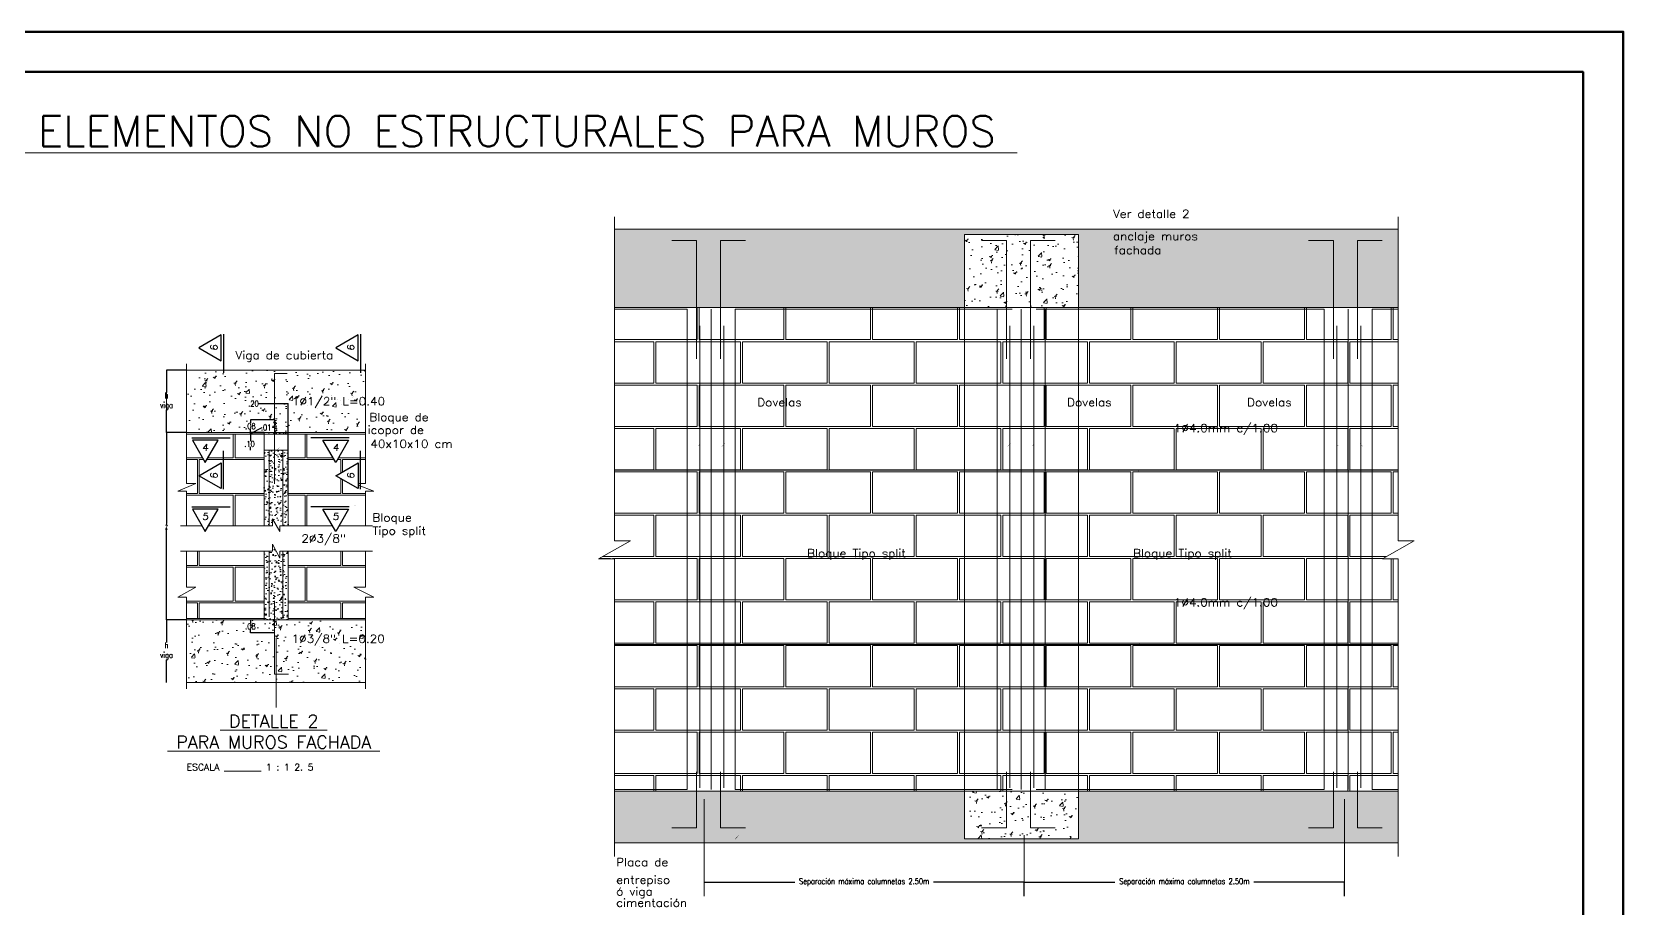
# Model space of a CAD drawing. Header units: metres. Extents: x -3 to 176, y -9 to 24.
# Drawn here: x 148.4 to 175.89, y 6.37 to 21.51 of the extents above; entities that cross this region are included whole.
import ezdxf
from ezdxf.enums import TextEntityAlignment as Align

# ---------------------------------------------------------------- set-up
doc = ezdxf.new("R2010")
doc.units = ezdxf.units.M
doc.layers.add('CORT', color=7, linetype='Continuous')
for name, color, linetype, lineweight in [('DESP.DIBUJOS', 7, 'Continuous', 5), ('MARQ.CUADROS', 7, 'Continuous', 80), ('PLACA_DIBUJOS', 7, 'Continuous', 5)]:
    doc.layers.add(name, color=color, linetype=linetype, lineweight=lineweight)
doc.styles.add('DINGRAFO', font='romans.shx')
doc.styles.add('ROMANS', font='romans')
doc.styles.get("Standard").update_dxf_attribs({"font": 'arial.ttf'})
doc.styles.add('TEXTOACOTADO', font='romans.shx', dxfattribs={"width": 0.8, "height": 0.1})
doc.dimstyles.get("Standard").update_dxf_attribs({"dimscale": 0.001, "dimtxt": 0.18, "dimasz": 0.18, "dimexe": 0.18, "dimexo": 0.0625, "dimgap": 0.09, "dimtad": 0, "dimtih": 1, "dimtoh": 1, "dimdec": 4, "dimzin": 0, "dimdsep": 46, "dimtxsty": 'Standard', "dimcen": 0.09, "dimadec": 0, "dimazin": 0, "dimtfac": 1, "dimtdec": 4, "dimtofl": 0, "dimtmove": 0, "dimatfit": 3, "dimfxl": 1, "dimtolj": 1, "dimtzin": 0, "dimarcsym": 0})
pattern_1 = [(0, (-5516.86925, 1616.4759), (0.749214205, 0.749214205), [1.463309, -0.03511942]), (0, (-5517.6185, 1616.511), (0.749214205, 0.749214205), [1.463309, -0.03511942]), (90, (-5516.86925, 1616.4759), (-0.749214205, 0.749214205), [-0.78433362, 0.71409479]), (90, (-5516.9044, 1616.4759), (-0.749214205, 0.749214205), [-0.78433362, 0.71409479])]
pattern_2 = [(50, (-5506.14667, 1595.9449), (0.503796784, -0.044076486), [0.052679124, -0.57947036]), (355, (-5506.14667, 1595.9449), (-0.09745728, 0.528330527), [0.0421433, -0.46357629]), (100.451, (-5506.1047, 1595.9412), (0.406341325, 0.484251636), [0.04477034, -0.49247376]), (46.1842, (-5506.1467, 1596.08537), (0.74961713, -0.11626), [0.07901869, -0.86920554]), (96.6356, (-5506.0842, 1596.0757), (0.65649591, 0.68420795), [0.06715551, -0.73871064]), (351.184, (-5506.1467, 1596.0854), (0.65649694, 0.68420674), [0.06321495, -0.69536443]), (21, (-5506.07643, 1596.05025), (0.41926189, -0.28279569), [0.052679124, -0.57947036]), (326, (-5506.07643, 1596.05025), (0.170901664, 0.50933652), [0.0421433, -0.46357629]), (71.4514, (-5506.0415, 1596.0267), (0.5901624, 0.22654196), [0.04477034, -0.49247376]), (37.5, (-5506.14667, 1595.94489), (0.0085409403, 0.2338207537), [0, -0.457957183, 0, -0.470600172, 0, -0.46533226]), (7.5, (-5506.14667, 1595.94489), (0.18477697, 0.277030178), [0, -0.268312337, 0, -0.447421358, 0, -0.17735305]), (327.5, (-5506.3033, 1595.94489), (0.374949803, -0.0158417435), [0, -0.17559708, 0, -0.547862887, 0, -0.726971908]), (317.5, (-5506.37354, 1595.9449), (0.40962286, 0.070312088), [0, -0.228276203, 0, -0.363837148, 0, -0.516255413])]
pattern_3 = [(50, (151.53624, 98.78513), (0.19834456, -0.0173529), [0.0207398, -0.22813794]), (355, (151.53624, 98.78513), (-0.038369, 0.2080043), [0.01659185, -0.18251035]), (100.4514, (151.55277, 98.78368), (0.1599757, 0.1906513), [0.01762613, -0.1938874]), (46.1842, (151.53624, 98.84043), (0.29512506, -0.0457711), [0.0311097, -0.3422069]), (96.6356, (151.56084, 98.83662), (0.2584631, 0.2693736), [0.0264392, -0.2908311]), (351.1842, (151.53624, 98.84043), (0.2584628, 0.2693738), [0.0248878, -0.2737655]), (21, (151.5639, 98.8266), (0.1650632, -0.11133654), [0.0207398, -0.22813794]), (326, (151.5639, 98.8266), (0.0672842, 0.20052635), [0.01659185, -0.18251035]), (71.4514, (151.57765, 98.81733), (0.23234746, 0.08918963), [0.01762613, -0.1938874]), (37.5, (151.536244, 98.78513), (0.003362575, 0.092055415), [0, -0.1802981, 0, -0.18527566, 0, -0.18320168]), (7.5, (151.53624, 98.78513), (0.07274684, 0.109067), [0, -0.10563478, 0, -0.17615014, 0, -0.06982404]), (327.5, (151.47458, 98.78513), (0.147618363, -0.00623712), [0, -0.06913271, 0, -0.21569405, 0, -0.28620941]), (317.5, (151.44692, 98.78513), (0.16126896, 0.02768211), [0, -0.08987252, 0, -0.14324297, 0, -0.20325016])]
pattern_4 = [(50, (-5536.04548, 1593.7426), (0.503796784, -0.044076486), [0.052679124, -0.57947036]), (355, (-5536.0455, 1593.7426), (-0.09745728, 0.528330527), [0.0421433, -0.46357629]), (100.451, (-5536.0035, 1593.73893), (0.406341325, 0.484251636), [0.04477034, -0.49247376]), (46.1842, (-5536.0455, 1593.8831), (0.74961713, -0.11626), [0.07901869, -0.86920554]), (96.6356, (-5535.983, 1593.8734), (0.65649591, 0.68420795), [0.06715551, -0.73871064]), (351.184, (-5536.0455, 1593.8831), (0.65649694, 0.68420674), [0.06321495, -0.69536443]), (21, (-5535.97524, 1593.84796), (0.41926189, -0.28279569), [0.052679124, -0.57947036]), (326, (-5535.97524, 1593.84796), (0.170901664, 0.50933652), [0.0421433, -0.46357629]), (71.4514, (-5535.9403, 1593.8244), (0.5901624, 0.22654196), [0.04477034, -0.49247376]), (37.5, (-5536.04548, 1593.7426), (0.0085409403, 0.2338207537), [0, -0.457957183, 0, -0.470600172, 0, -0.46533226]), (7.5, (-5536.04548, 1593.7426), (0.18477697, 0.277030178), [0, -0.268312337, 0, -0.447421358, 0, -0.17735305]), (327.5, (-5536.2021, 1593.7426), (0.374949803, -0.0158417435), [0, -0.17559708, 0, -0.547862887, 0, -0.726971908]), (317.5, (-5536.27235, 1593.7426), (0.40962286, 0.070312088), [0, -0.228276203, 0, -0.363837148, 0, -0.516255413])]

# ---------------------------------------------------------------- blocks, each defined once
blk = doc.blocks.new('_Oblique')
at = {"color": 0, "linetype": 'ByBlock', "lineweight": -2}
blk.add_line((-0.5, -0.5), (0.5, 0.5), dxfattribs=at)
blk = doc.blocks.new('*D39')
at = {"layer": 'Defpoints', "color": 0, "transparency": 16777216}
for p in [(171.074, 6.819), (165.543, 6.579), (171.074, 6.579)]:
    blk.add_point(p, dxfattribs=at)
at = {"layer": 'PLACA_DIBUJOS', "color": 3, "lineweight": -2, "transparency": 16777216}
for p, q in [((165.543, 6.819), (167.108, 6.819)), ((171.074, 6.819), (169.508, 6.819)), ((171.074, 6.579), (171.074, 6.82))]:
    blk.add_line(p, q, dxfattribs=at)
at = {"layer": 'PLACA_DIBUJOS', "color": 3, "lineweight": -2, "transparency": 16777216, "xscale": 6e-05, "yscale": 6e-05, "zscale": 6e-05, "rotation": 180}
blk.add_blockref('_Oblique', (165.543, 6.819), dxfattribs=at)
at = {"layer": 'PLACA_DIBUJOS', "color": 3, "lineweight": -2, "transparency": 16777216, "xscale": 6e-05, "yscale": 6e-05, "zscale": 6e-05}
blk.add_blockref('_Oblique', (171.074, 6.819), dxfattribs=at)
at = {"layer": 'PLACA_DIBUJOS', "color": 0, "transparency": 16777216, "insert": (168.308, 6.819), "char_height": 0.1, "attachment_point": 5, "style": 'TEXTOACOTADO'}
blk.add_mtext('\\A1;Separación máxima columnetas 2.50m', dxfattribs=at)
blk = doc.blocks.new('*D40')
at = {"layer": 'Defpoints', "color": 0, "transparency": 16777216}
for p in [(165.543, 6.819), (160.012, 6.579), (165.543, 6.579)]:
    blk.add_point(p, dxfattribs=at)
at = {"layer": 'PLACA_DIBUJOS', "color": 3, "lineweight": -2, "transparency": 16777216}
for p, q in [((160.012, 6.819), (161.578, 6.819)), ((165.543, 6.819), (163.978, 6.819)), ((165.543, 6.579), (165.543, 6.82))]:
    blk.add_line(p, q, dxfattribs=at)
at = {"layer": 'PLACA_DIBUJOS', "color": 3, "lineweight": -2, "transparency": 16777216, "xscale": 6e-05, "yscale": 6e-05, "zscale": 6e-05, "rotation": 180}
blk.add_blockref('_Oblique', (160.012, 6.819), dxfattribs=at)
at = {"layer": 'PLACA_DIBUJOS', "color": 3, "lineweight": -2, "transparency": 16777216, "xscale": 6e-05, "yscale": 6e-05, "zscale": 6e-05}
blk.add_blockref('_Oblique', (165.543, 6.819), dxfattribs=at)
at = {"layer": 'PLACA_DIBUJOS', "color": 0, "transparency": 16777216, "insert": (162.778, 6.819), "char_height": 0.1, "attachment_point": 5, "style": 'TEXTOACOTADO'}
blk.add_mtext('\\A1;Separación máxima columnetas 2.50m', dxfattribs=at)
blk = doc.blocks.new('*D41')
at = {"layer": 'Defpoints', "color": 0, "transparency": 16777216}
for p in [(152.827, 15.086), (152.412, 13.506), (152.827, 13.506)]:
    blk.add_point(p, dxfattribs=at)
at = {"layer": 'PLACA_DIBUJOS', "color": 3, "lineweight": -2, "transparency": 16777216}
for p, q in [((152.311, 15.086), (152.412, 15.086)), ((152.412, 15.086), (152.827, 15.086)), ((152.827, 13.507), (152.827, 15.086))]:
    blk.add_line(p, q, dxfattribs=at)
at = {"layer": 'PLACA_DIBUJOS', "color": 3, "lineweight": -2, "transparency": 16777216, "xscale": 6e-05, "yscale": 6e-05, "zscale": 6e-05, "rotation": 180}
blk.add_blockref('_Oblique', (152.412, 15.086), dxfattribs=at)
at = {"layer": 'PLACA_DIBUJOS', "color": 3, "lineweight": -2, "transparency": 16777216, "xscale": 6e-05, "yscale": 6e-05, "zscale": 6e-05}
blk.add_blockref('_Oblique', (152.827, 15.086), dxfattribs=at)
at = {"layer": 'PLACA_DIBUJOS', "color": 0, "transparency": 16777216, "insert": (152.229, 15.086), "char_height": 0.1, "attachment_point": 5, "style": 'TEXTOACOTADO'}
blk.add_mtext('\\A1;.20', dxfattribs=at)
blk = doc.blocks.new('*D42')
at = {"layer": 'Defpoints', "color": 0, "transparency": 16777216}
for p in [(150.727, 15.665), (151.072, 15.665), (151.072, 14.586)]:
    blk.add_point(p, dxfattribs=at)
at = {"layer": 'PLACA_DIBUJOS', "color": 3, "lineweight": -2, "transparency": 16777216}
for p, q in [((151.072, 15.665), (150.727, 15.665)), ((150.727, 15.665), (150.727, 15.276)), ((150.727, 14.586), (150.727, 14.976))]:
    blk.add_line(p, q, dxfattribs=at)
at = {"layer": 'PLACA_DIBUJOS', "color": 3, "lineweight": -2, "transparency": 16777216, "xscale": 6e-05, "yscale": 6e-05, "zscale": 6e-05}
for p, rotation in [((150.727, 15.665), 90), ((150.727, 14.586), 270)]:
    blk.add_blockref('_Oblique', p, dxfattribs=dict(at, rotation=rotation))
at = {"layer": 'PLACA_DIBUJOS', "color": 0, "transparency": 16777216, "insert": (150.727, 15.126), "char_height": 0.1, "attachment_point": 5, "style": 'TEXTOACOTADO'}
blk.add_mtext('\\A1;h\\Pviga', dxfattribs=at)
blk = doc.blocks.new('*D43')
at = {"layer": 'Defpoints', "color": 0, "transparency": 16777216}
for p in [(152.176, 14.808), (152.412, 14.586), (152.591, 14.808)]:
    blk.add_point(p, dxfattribs=at)
at = {"layer": 'PLACA_DIBUJOS', "color": 3, "lineweight": -2, "transparency": 16777216}
for p, q in [((152.591, 14.808), (152.176, 14.808)), ((152.176, 14.808), (152.176, 14.747)), ((152.176, 14.586), (152.176, 14.647))]:
    blk.add_line(p, q, dxfattribs=at)
at = {"layer": 'PLACA_DIBUJOS', "color": 3, "lineweight": -2, "transparency": 16777216, "xscale": 6e-05, "yscale": 6e-05, "zscale": 6e-05}
for p, rotation in [((152.176, 14.808), 90), ((152.176, 14.586), 270)]:
    blk.add_blockref('_Oblique', p, dxfattribs=dict(at, rotation=rotation))
at = {"layer": 'PLACA_DIBUJOS', "color": 0, "transparency": 16777216, "insert": (152.176, 14.697), "char_height": 0.1, "attachment_point": 5, "style": 'TEXTOACOTADO'}
blk.add_mtext('\\A1;.08', dxfattribs=at)
blk = doc.blocks.new('CORTE')
at = {"layer": 'CORT', "color": 5}
blk.add_line((0.311, -0.192), (-0.374, -0.192), dxfattribs=at)
at = {"layer": 'CORT', "color": 2}
blk.add_lwpolyline([(0.07, 0.25), (-0.161, -0.149), (0.3, -0.149)], close=True, dxfattribs=at)
at = {"layer": 'CORT', "style": 'ROMANS', "oblique": 6, "width": 1.1, "flags": 4}
blk.add_attdef('A', text='', height=0.12, dxfattribs=at).set_placement((0.071, -0.02), align=Align.MIDDLE)
blk = doc.blocks.new('*D44')
at = {"layer": 'Defpoints', "color": 0, "transparency": 16777216}
for p in [(152.412, 11.349), (152.176, 11.127), (152.591, 11.127)]:
    blk.add_point(p, dxfattribs=at)
at = {"layer": 'PLACA_DIBUJOS', "color": 3, "lineweight": -2, "transparency": 16777216}
for p, q in [((152.176, 11.349), (152.176, 11.288)), ((152.176, 11.127), (152.176, 11.188)), ((152.591, 11.127), (152.176, 11.127))]:
    blk.add_line(p, q, dxfattribs=at)
at = {"layer": 'PLACA_DIBUJOS', "color": 3, "lineweight": -2, "transparency": 16777216, "xscale": 6e-05, "yscale": 6e-05, "zscale": 6e-05}
for p, rotation in [((152.176, 11.349), 90), ((152.176, 11.127), 270)]:
    blk.add_blockref('_Oblique', p, dxfattribs=dict(at, rotation=rotation))
at = {"layer": 'PLACA_DIBUJOS', "color": 0, "transparency": 16777216, "insert": (152.176, 11.238), "char_height": 0.1, "attachment_point": 5, "style": 'TEXTOACOTADO'}
blk.add_mtext('\\A1;.08', dxfattribs=at)
blk = doc.blocks.new('*D45')
at = {"layer": 'Defpoints', "color": 0, "transparency": 16777216}
for p in [(150.727, 14.586), (151.072, 14.586), (151.072, 11.349)]:
    blk.add_point(p, dxfattribs=at)
at = {"layer": 'PLACA_DIBUJOS', "color": 3, "lineweight": -2, "transparency": 16777216}
for p, q in [((151.072, 14.586), (150.727, 14.586)), ((150.727, 14.586), (150.727, 13.017)), ((150.727, 11.349), (150.727, 12.917))]:
    blk.add_line(p, q, dxfattribs=at)
at = {"layer": 'PLACA_DIBUJOS', "color": 3, "lineweight": -2, "transparency": 16777216, "xscale": 6e-05, "yscale": 6e-05, "zscale": 6e-05}
for p, rotation in [((150.727, 14.586), 90), ((150.727, 11.349), 270)]:
    blk.add_blockref('_Oblique', p, dxfattribs=dict(at, rotation=rotation))
at = {"layer": 'PLACA_DIBUJOS', "color": 0, "transparency": 16777216, "insert": (150.727, 12.967), "char_height": 0.1, "attachment_point": 5, "style": 'TEXTOACOTADO'}
blk.add_mtext('\\A1;z', dxfattribs=at)
blk = doc.blocks.new('*D46')
at = {"layer": 'Defpoints', "color": 0, "transparency": 16777216}
for p in [(152.176, 14.559), (152.412, 14.559), (152.412, 14.282)]:
    blk.add_point(p, dxfattribs=at)
at = {"layer": 'PLACA_DIBUJOS', "color": 3, "lineweight": -2, "transparency": 16777216}
for p, q in [((152.412, 14.559), (152.176, 14.559)), ((152.176, 14.559), (152.176, 14.439)), ((152.176, 14.282), (152.176, 14.339))]:
    blk.add_line(p, q, dxfattribs=at)
at = {"layer": 'PLACA_DIBUJOS', "color": 3, "lineweight": -2, "transparency": 16777216, "xscale": 6e-05, "yscale": 6e-05, "zscale": 6e-05}
for p, rotation in [((152.176, 14.559), 90), ((152.176, 14.282), 270)]:
    blk.add_blockref('_Oblique', p, dxfattribs=dict(at, rotation=rotation))
at = {"layer": 'PLACA_DIBUJOS', "color": 0, "transparency": 16777216, "insert": (152.162, 14.389), "char_height": 0.1, "attachment_point": 5, "style": 'TEXTOACOTADO'}
blk.add_mtext('\\A1;.10', dxfattribs=at)
blk = doc.blocks.new('*D47')
at = {"layer": 'Defpoints', "color": 0, "transparency": 16777216}
for p in [(152.176, 14.586), (152.412, 14.586), (152.412, 14.559)]:
    blk.add_point(p, dxfattribs=at)
at = {"layer": 'PLACA_DIBUJOS', "color": 3, "lineweight": -2, "transparency": 16777216}
for p, q in [((152.176, 14.572), (152.378, 14.673)), ((152.412, 14.586), (152.176, 14.586)), ((152.176, 14.559), (152.176, 14.586)), ((152.378, 14.673), (152.378, 14.673))]:
    blk.add_line(p, q, dxfattribs=at)
at = {"layer": 'PLACA_DIBUJOS', "color": 3, "lineweight": -2, "transparency": 16777216, "xscale": 6e-05, "yscale": 6e-05, "zscale": 6e-05}
for p, rotation in [((152.176, 14.586), 90), ((152.176, 14.559), 270)]:
    blk.add_blockref('_Oblique', p, dxfattribs=dict(at, rotation=rotation))
at = {"layer": 'PLACA_DIBUJOS', "color": 0, "transparency": 16777216, "insert": (152.448, 14.673), "char_height": 0.1, "attachment_point": 5, "style": 'TEXTOACOTADO'}
blk.add_mtext('\\A1;.01', dxfattribs=at)
blk = doc.blocks.new('*D48')
at = {"layer": 'Defpoints', "color": 0, "transparency": 16777216}
for p in [(150.727, 11.349), (151.072, 11.349), (151.072, 10.27)]:
    blk.add_point(p, dxfattribs=at)
at = {"layer": 'PLACA_DIBUJOS', "color": 3, "lineweight": -2, "transparency": 16777216}
for p, q in [((151.072, 11.349), (150.727, 11.349)), ((150.727, 11.349), (150.727, 10.959)), ((150.727, 10.27), (150.727, 10.659))]:
    blk.add_line(p, q, dxfattribs=at)
at = {"layer": 'PLACA_DIBUJOS', "color": 3, "lineweight": -2, "transparency": 16777216, "xscale": 6e-05, "yscale": 6e-05, "zscale": 6e-05}
for p, rotation in [((150.727, 11.349), 90), ((150.727, 10.27), 270)]:
    blk.add_blockref('_Oblique', p, dxfattribs=dict(at, rotation=rotation))
at = {"layer": 'PLACA_DIBUJOS', "color": 0, "transparency": 16777216, "insert": (150.727, 10.809), "char_height": 0.1, "attachment_point": 5, "style": 'TEXTOACOTADO'}
blk.add_mtext('\\A1;h\\Pviga ', dxfattribs=at)

msp = doc.modelspace()

# ---------------------------------------------------------------- hatches: boundary and pattern name
at = {"layer": 'PLACA_DIBUJOS'}
h = msp.add_hatch(dxfattribs=at)
h.set_pattern_fill('AR-CONC', color=256, scale=0.002765, style=0)
h.set_pattern_definition(pattern_2)
h.paths.add_polyline_path([(172.00341, 18.10051), (166.88544, 18.10051), (166.6139, 17.79296), (166.47902, 17.63122), (166.47902, 16.7455), (172.00341, 16.7455)])
h.paths.add_polyline_path([(164.50901, 18.00855), (166.47902, 18.00855), (166.47902, 17.63122), (166.6139, 17.79296), (166.88544, 18.10051), (158.46483, 18.10051), (158.46483, 16.7455), (164.50901, 16.7455)])
h.paths.add_polyline_path([(164.50901, 8.39427), (159.9666, 8.39427), (159.9666, 7.7613), (160.01234, 7.7613), (160.01234, 7.49849), (165.54296, 7.49849), (165.54296, 7.57052), (164.50901, 7.57052)])
h.paths.add_polyline_path([(159.9666, 8.39427), (158.46483, 8.39427), (158.46483, 7.49849), (160.01234, 7.49849), (160.01234, 7.7613), (159.9666, 7.7613)])
h.paths.add_polyline_path([(171.02783, 8.39427), (166.47902, 8.39427), (166.47902, 7.57052), (165.54296, 7.57052), (165.54296, 7.49849), (171.07358, 7.49849), (171.07358, 7.7613), (171.02783, 7.7613)])
h.paths.add_polyline_path([(172.00341, 8.39427), (171.02783, 8.39427), (171.02783, 7.7613), (171.07358, 7.7613), (171.07358, 7.49849), (172.00341, 7.49849)])
h.paths.add_polyline_path([(167.07613, 17.63342), (168.00711, 17.63342), (168.00711, 17.84082), (167.07613, 17.84082)], flags=24)
h.paths.add_polyline_path([(167.05056, 17.81482), (168.76505, 17.81482), (168.76505, 18.09135), (167.05056, 18.09135)], flags=24)
h = msp.add_hatch(dxfattribs=at)
h.set_pattern_fill('AR-CONC', color=256, scale=0.002765, style=0)
h.set_pattern_definition(pattern_2)
h.paths.add_polyline_path([(166.47902, 18.00855), (164.50901, 18.00855), (164.50901, 16.7455), (166.47902, 16.7455)])
h = msp.add_hatch(dxfattribs=at)
h.set_pattern_fill('AR-B816C', color=256, scale=0.003687, style=0)
h.set_pattern_definition(pattern_1)
h.paths.add_polyline_path([(172.00341, 16.71785), (171.28097, 16.71785), (171.28097, 13.93361), (172.00341, 13.93361)], flags=17)
h.paths.add_polyline_path([(171.28097, 16.71785), (172.00341, 16.71785), (172.00341, 16.7455), (166.47902, 16.7455), (166.47902, 16.71785), (170.86618, 16.71785), (170.86618, 13.93361), (171.28097, 13.93361)])
h.paths.add_polyline_path([(166.47902, 16.71785), (165.75036, 16.71785), (165.75036, 13.93361), (166.47902, 13.93361)], flags=17)
h.paths.add_polyline_path([(165.75036, 16.71785), (166.47902, 16.71785), (166.47902, 16.7455), (164.50901, 16.7455), (164.50901, 16.71785), (165.33556, 16.71785), (165.33556, 13.93361), (165.75036, 13.93361)])
h.paths.add_polyline_path([(165.33556, 16.71785), (164.50901, 16.71785), (164.50901, 13.93361), (165.33556, 13.93361)], flags=17)
h.paths.add_polyline_path([(164.50901, 16.71785), (160.21974, 16.71785), (160.21974, 13.93361), (164.50901, 13.93361)], flags=17)
h.paths.add_polyline_path([(160.21974, 16.71785), (164.50901, 16.71785), (164.50901, 16.7455), (158.46483, 16.7455), (158.46483, 16.71785), (159.80494, 16.71785), (159.80494, 13.93361), (160.21974, 13.93361)])
h.paths.add_polyline_path([(159.80494, 16.71785), (158.46483, 16.71785), (158.46483, 13.93361), (159.80494, 13.93361)], flags=17)
h.paths.add_polyline_path([(159.80494, 13.93361), (158.46483, 13.93361), (158.46483, 12.71298), (158.73973, 12.71298), (158.18994, 12.40392), (158.46483, 12.40392), (158.46483, 10.92342), (159.80494, 10.92342)])
h.paths.add_polyline_path([(160.02316, 13.93361), (159.80494, 13.93361), (159.80494, 10.92342), (160.02316, 10.92342)])
h.paths.add_polyline_path([(160.21974, 13.93361), (160.02316, 13.93361), (160.02316, 10.92342), (160.21974, 10.92342)])
h.paths.add_polyline_path([(164.50901, 13.93361), (160.21974, 13.93361), (160.21974, 10.92342), (164.50901, 10.92342)])
h.paths.add_polyline_path([(165.33556, 13.93361), (164.50901, 13.93361), (164.50901, 10.92342), (165.33556, 10.92342)])
h.paths.add_polyline_path([(165.55378, 13.93361), (165.33556, 13.93361), (165.33556, 10.92342), (165.55378, 10.92342)])
h.paths.add_polyline_path([(165.75036, 13.93361), (165.55378, 13.93361), (165.55378, 10.92342), (165.75036, 10.92342)])
h.paths.add_polyline_path([(166.47902, 13.93361), (165.75036, 13.93361), (165.75036, 10.92342), (166.47902, 10.92342)])
h.paths.add_polyline_path([(170.86618, 13.93361), (166.47902, 13.93361), (166.47902, 10.92342), (170.86618, 10.92342)])
h.paths.add_polyline_path([(171.08439, 13.93361), (170.86618, 13.93361), (170.86618, 10.92342), (171.08439, 10.92342)])
h.paths.add_polyline_path([(171.28097, 13.93361), (171.08439, 13.93361), (171.08439, 10.92342), (171.28097, 10.92342)])
h.paths.add_polyline_path([(172.2783, 12.71298), (172.00341, 12.71298), (172.00341, 13.93361), (171.28097, 13.93361), (171.28097, 10.92342), (172.00341, 10.92342), (172.00341, 12.40392), (171.72851, 12.40392)])
h.paths.add_polyline_path([(172.00341, 10.92342), (171.28097, 10.92342), (171.28097, 8.42193), (172.00341, 8.42193)], flags=17)
h.paths.add_polyline_path([(171.28097, 10.92342), (170.86618, 10.92342), (170.86618, 8.42193), (166.47902, 8.42193), (166.47902, 8.39427), (172.00341, 8.39427), (172.00341, 8.42193), (171.28097, 8.42193)])
h.paths.add_polyline_path([(170.86618, 10.92342), (166.47902, 10.92342), (166.47902, 8.42193), (170.86618, 8.42193)], flags=17)
h.paths.add_polyline_path([(166.47902, 10.92342), (165.75036, 10.92342), (165.75036, 8.42193), (166.47902, 8.42193)], flags=17)
h.paths.add_polyline_path([(165.75036, 10.92342), (165.33556, 10.92342), (165.33556, 8.42193), (164.50901, 8.42193), (164.50901, 8.39427), (166.47902, 8.39427), (166.47902, 8.42193), (165.75036, 8.42193)])
h.paths.add_polyline_path([(165.33556, 10.92342), (164.50901, 10.92342), (164.50901, 8.42193), (165.33556, 8.42193)], flags=17)
h.paths.add_polyline_path([(164.50901, 10.92342), (160.21974, 10.92342), (160.21974, 8.42193), (164.50901, 8.42193)], flags=17)
h.paths.add_polyline_path([(159.80494, 10.92342), (159.80494, 8.42193), (158.46483, 8.42193), (158.46483, 8.39427), (164.50901, 8.39427), (164.50901, 8.42193), (160.21974, 8.42193), (160.21974, 10.92342)])
h.paths.add_polyline_path([(159.80494, 10.92342), (158.46483, 10.92342), (158.46483, 8.42193), (159.80494, 8.42193)], flags=17)
h.paths.add_polyline_path([(160.71708, 15.00477), (161.93053, 15.00477), (161.93053, 15.21217), (160.71708, 15.21217)], flags=24)
h.paths.add_polyline_path([(161.77417, 12.34085), (163.79284, 12.34085), (163.79284, 12.61738), (161.77417, 12.61738)], flags=24)
h.paths.add_polyline_path([(167.40412, 12.34085), (169.4228, 12.34085), (169.4228, 12.61738), (167.40412, 12.61738)], flags=24)
h.paths.add_polyline_path([(168.11664, 11.48551), (170.1847, 11.48551), (170.1847, 11.80155), (168.11664, 11.80155)], flags=24)
h = msp.add_hatch(dxfattribs=at)
h.set_pattern_fill('AR-B816C', color=256, scale=0.003687, style=0)
h.set_pattern_definition(pattern_1)
h.paths.add_polyline_path([(170.86618, 16.71785), (166.47902, 16.71785), (166.47902, 13.93361), (170.86618, 13.93361)])
h.paths.add_polyline_path([(168.11664, 14.49571), (170.1847, 14.49571), (170.1847, 14.81174), (168.11664, 14.81174)], flags=24)
h = msp.add_hatch(dxfattribs=at)
h.set_pattern_fill('AR-CONC', color=256, scale=0.002765, style=0)
h.set_pattern_definition(pattern_4)
h.paths.add_polyline_path([(154.16706, 15.66477), (151.74412, 15.66477), (151.71395, 15.63061), (151.71395, 15.66477), (151.07204, 15.66477), (151.07204, 14.5863), (152.5906, 14.5863), (152.5906, 14.69978), (152.6568, 14.77917), (152.85912, 15.00831), (154.16706, 15.00831)])
h.paths.add_polyline_path([(154.16706, 15.00831), (152.85912, 15.00831), (152.6568, 14.77917), (152.5906, 14.69978), (152.5906, 14.5863), (152.63128, 14.5863), (152.91643, 14.5863), (153.03843, 14.7165), (154.16706, 14.7165)], flags=16)
h.paths.add_polyline_path([(154.16706, 14.7165), (153.03843, 14.7165), (152.91643, 14.5863), (154.16706, 14.5863)], flags=16)
h.paths.add_polyline_path([(152.08795, 15.1508), (152.36975, 15.1508), (152.36975, 15.31672), (152.08795, 15.31672)], flags=24)
h.paths.add_polyline_path([(152.14609, 14.55601), (152.14609, 14.83781), (151.98017, 14.83781), (151.98017, 14.55601)], flags=9)
h.paths.add_polyline_path([(152.34802, 14.54788), (152.34802, 14.79807), (152.1821, 14.79807), (152.1821, 14.54788)], flags=9)
h.paths.add_polyline_path([(152.88396, 14.958), (154.7275, 14.958), (154.7275, 15.27403), (152.88396, 15.27403)], flags=9)
h = msp.add_hatch(dxfattribs=at)
h.set_pattern_fill('AR-CONC', color=256, scale=0.013827, style=0)
h.set_pattern_definition([(50, (132.636, -3.22347), (0.09917228, -0.00867645), [0.0103699, -0.11406897]), (355, (132.636, -3.22347), (-0.0191845, 0.10400216), [0.00829593, -0.09125518]), (100.4514, (132.64427, -3.22419), (0.07998784, 0.09532565), [0.00881306, -0.0969437]), (46.1842, (132.636, -3.19582), (0.14756253, -0.02288556), [0.0155549, -0.17110345]), (96.6356, (132.6483, -3.19773), (0.1292315, 0.1346868), [0.0132196, -0.1454155]), (351.1842, (132.636, -3.19582), (0.1292314, 0.1346869), [0.0124439, -0.1368828]), (21, (132.64983, -3.20273), (0.0825316, -0.05566827), [0.0103699, -0.11406897]), (326, (132.64983, -3.20273), (0.0336421, 0.10026317), [0.00829593, -0.09125518]), (71.4514, (132.65671, -3.20737), (0.11617373, 0.0445948), [0.00881306, -0.0969437]), (37.5, (132.636004, -3.22347), (0.001681287, 0.046027707), [0, -0.09014905, 0, -0.09263783, 0, -0.09160084]), (7.5, (132.636004, -3.22347), (0.03637342, 0.0545335), [0, -0.05281739, 0, -0.08807507, 0, -0.03491202]), (327.5, (132.60517, -3.22347), (0.07380918, -0.00311856), [0, -0.03456635, 0, -0.10784703, 0, -0.1431047]), (317.5, (132.591344, -3.22347), (0.08063448, 0.01384106), [0, -0.04493626, 0, -0.07162149, 0, -0.10162508])])
h.paths.add_polyline_path([(152.55538, 14.5863), (152.41215, 14.5863), (152.41215, 14.55865), (152.5906, 14.55865), (152.5906, 14.61322), (152.63232, 14.66326), (152.63066, 14.67027), (152.63256, 14.7025), (152.62877, 14.72524), (152.63066, 14.7442), (152.62877, 14.78022), (152.63256, 14.79728), (152.63446, 14.82381), (152.606, 14.8314), (152.58893, 14.83708), (152.58135, 14.83329), (152.57186, 14.82381), (152.56427, 14.81434), (152.56427, 14.7859), (152.56427, 14.77453), (152.56048, 14.76316), (152.56048, 14.73472), (152.56238, 14.72335), (152.56238, 14.68733), (152.55858, 14.65132), (152.56048, 14.63615), (152.55289, 14.61151), (152.56238, 14.60203)])
h.paths.add_polyline_path([(152.63128, 14.5863), (152.62877, 14.60014), (152.63635, 14.62288), (152.63825, 14.63805), (152.63232, 14.66326), (152.5906, 14.61322), (152.5906, 14.55865), (152.82695, 14.55865), (152.82695, 14.5863)])
h = msp.add_hatch(dxfattribs=at)
h.set_pattern_fill('AR-B816C', color=256, scale=0.077429, style=0)
h.set_pattern_definition([(0, (132.70744, -3.2235), (0.619429, 0.619429), [1.209822, -0.029036]), (0, (132.088, -3.19444), (0.619429, 0.619429), [1.209822, -0.029036]), (90, (132.70744, -3.2235), (-0.619429, 0.619429), [-0.648465, 0.590393]), (90, (132.6784, -3.2235), (-0.619429, 0.619429), [-0.648465, 0.590393])])
h.paths.add_polyline_path([(152.41215, 12.53967), (151.07204, 12.53967), (151.07204, 11.91688), (151.23281, 11.91688), (150.92165, 11.74261), (151.07204, 11.74261), (151.07204, 11.37629), (152.41215, 11.37629)])
h.paths.add_polyline_path([(152.82695, 12.53967), (152.82695, 11.37629), (154.16706, 11.37629), (154.16706, 11.74261), (154.30708, 11.74261), (153.96479, 11.91688), (154.16706, 11.91688), (154.16706, 12.53967)])
h.paths.add_polyline_path([(154.0349, 14.06337), (154.0349, 13.70594), (154.16706, 13.70594), (154.16706, 14.55865), (152.82695, 14.55865), (152.82695, 12.97747), (154.16706, 12.97747), (154.16706, 13.57314), (154.30708, 13.57314), (154.0349, 13.67874), (154.0349, 13.61798), (153.64919, 13.84068)])
h.paths.add_polyline_path([(153.42723, 14.45346), (153.87262, 14.45346), (153.64992, 14.06774)])
h.paths.add_polyline_path([(152.41215, 14.55865), (151.07204, 14.55865), (151.07204, 13.70594), (151.23281, 13.70594), (150.92165, 13.57314), (151.07204, 13.57314), (151.07204, 12.97747), (152.41215, 12.97747)])
h.paths.add_polyline_path([(151.17524, 14.45346), (151.62063, 14.45346), (151.39794, 14.06774)])
h = msp.add_hatch(dxfattribs=at)
h.set_pattern_fill('AR-CONC', color=256, scale=0.027653, style=0)
h.set_pattern_definition(pattern_3)
h.paths.add_polyline_path([(152.41215, 14.28211), (152.41215, 12.97747), (152.56039, 12.97747), (152.56039, 13.09281), (152.63037, 12.97101), (152.63037, 14.28211)])
h.paths.add_polyline_path([(152.82695, 14.28211), (152.63037, 14.28211), (152.63037, 13.09375), (152.69766, 13.01306), (152.72908, 12.97747), (152.82695, 12.97747)])
h = msp.add_hatch(dxfattribs=at)
h.set_pattern_fill('AR-CONC', color=256, scale=0.027653, style=0)
h.set_pattern_definition(pattern_3)
h.paths.add_polyline_path([(152.41215, 11.37629), (152.41215, 11.34864), (152.55538, 11.34864), (152.56238, 11.3329), (152.55289, 11.32342), (152.56048, 11.29878), (152.55858, 11.28362), (152.56238, 11.2476), (152.56238, 11.21159), (152.56048, 11.20021), (152.56048, 11.17178), (152.56427, 11.16041), (152.56427, 11.14903), (152.56427, 11.1206), (152.57186, 11.11112), (152.58135, 11.10164), (152.58893, 11.09785), (152.606, 11.10354), (152.63446, 11.11112), (152.63256, 11.13766), (152.62877, 11.15472), (152.63066, 11.19073), (152.62877, 11.20969), (152.63256, 11.23244), (152.63066, 11.26466), (152.63825, 11.29689), (152.63635, 11.31205), (152.62877, 11.3348), (152.63128, 11.34864), (152.82695, 11.34864), (152.82695, 11.37629), (152.82695, 12.53967), (152.68451, 12.53967), (152.68451, 12.41881), (152.56039, 12.66076), (152.56039, 12.53967), (152.41215, 12.53967)])
h = msp.add_hatch(dxfattribs=at)
h.set_pattern_fill('AR-CONC', color=256, scale=0.002765, style=0)
h.set_pattern_definition(pattern_4)
h.paths.add_polyline_path([(152.5906, 11.34864), (151.07204, 11.34864), (151.07204, 10.27017), (152.61955, 10.27017), (152.61955, 10.41371), (152.5906, 10.41371)])
h.paths.add_polyline_path([(154.16706, 10.92527), (152.85882, 10.92527), (152.65651, 11.15441), (152.5906, 11.23344), (152.5906, 10.41371), (152.61955, 10.41371), (152.61955, 10.27017), (154.16706, 10.27017)])
h.paths.add_polyline_path([(154.16706, 11.34864), (152.63128, 11.34864), (152.5906, 11.34864), (152.5906, 11.23344), (152.65651, 11.15441), (152.85882, 10.92527), (154.16706, 10.92527)])
h.paths.add_polyline_path([(152.14609, 11.09713), (152.14609, 11.37892), (151.98017, 11.37892), (151.98017, 11.09713)], flags=9)
h.paths.add_polyline_path([(152.8778, 10.85653), (154.72134, 10.85653), (154.72134, 11.17256), (152.8778, 11.17256)], flags=9)
h = msp.add_hatch(dxfattribs=at)
h.set_pattern_fill('AR-CONC', color=256, scale=0.002765, style=0)
h.set_pattern_definition(pattern_2)
h.paths.add_polyline_path([(166.47902, 8.39427), (164.50901, 8.39427), (164.50901, 7.57052), (166.47902, 7.57052)])

# ---------------------------------------------------------------- linework, layer by layer
at = {"layer": 'MARQ.CUADROS'}
for points in [[(131.64286, -8.91147), (131.64286, 21.50692), (175.88779, 21.50692), (175.88779, -8.91147), (131.64286, -8.91147)], [(132.33419, -8.22014), (132.33419, 20.81559), (175.19647, 20.81559), (175.19647, -8.22014)]]:
    msp.add_lwpolyline(points, close=True, dxfattribs=at)
at = {"layer": 'PLACA_DIBUJOS'}
for p, q in [((158.46483, 18.10051), (172.00341, 18.10051)), ((159.45426, 17.90049), (159.88293, 17.90049)), ((159.88293, 17.90049), (159.88293, 15.86061)), ((160.29773, 17.90049), (160.29773, 15.86061)), ((160.29773, 17.90049), (160.72641, 17.90049)), ((164.80632, 17.90049), (165.235, 17.90049)), ((165.235, 17.90049), (165.235, 15.86061)), ((165.6498, 17.90049), (165.6498, 15.86061)), ((165.6498, 17.90049), (166.07848, 17.90049)), ((170.45478, 17.90049), (170.88346, 17.90049)), ((170.88346, 17.90049), (170.88346, 15.86061)), ((171.29825, 17.90049), (171.29825, 15.86061)), ((171.29825, 17.90049), (171.72693, 17.90049)), ((158.46483, 16.7455), (172.00341, 16.7455)), ((158.46483, 16.71785), (159.72128, 16.71785)), ((159.72128, 8.42193), (159.72128, 16.71785)), ((160.13608, 8.42193), (160.13608, 16.71785)), ((160.13608, 8.42193), (160.13608, 16.71785)), ((160.55087, 8.42193), (160.55087, 16.71785)), ((160.55087, 16.71785), (165.33556, 16.71785)), ((165.07335, 8.42193), (165.07335, 16.71785)), ((165.48814, 8.42193), (165.48814, 16.71785)), ((165.75036, 16.71785), (170.7218, 16.71785)), ((165.90294, 8.42193), (165.90294, 16.71785)), ((170.7218, 8.42193), (170.7218, 16.71785)), ((171.1366, 8.42193), (171.1366, 16.71785)), ((171.55139, 16.71785), (172.00341, 16.71785)), ((171.55139, 8.42193), (171.55139, 16.71785)), ((159.9395, 8.44809), (159.9395, 16.42905)), ((160.35429, 8.44809), (160.35429, 16.42905)), ((165.29157, 8.44809), (165.29157, 16.42905)), ((165.70636, 8.44809), (165.70636, 16.42905)), ((170.94002, 8.44809), (170.94002, 16.42905)), ((171.35482, 8.44809), (171.35482, 16.42905)), ((154.16706, 13.70594), (154.16706, 15.77035)), ((150.72735, 14.81707), (150.72735, 15.434)), ((151.07204, 15.66477), (154.16706, 15.66477)), ((152.5906, 15.60772), (152.5906, 13.7014)), ((152.5906, 15.60772), (152.81261, 15.60772)), ((151.07204, 14.5863), (152.63128, 14.5863)), ((152.41215, 14.55865), (152.41215, 14.5863)), ((152.63128, 14.5863), (154.16706, 14.5863)), ((152.82695, 14.55865), (152.82695, 14.5863)), ((151.07204, 14.55865), (152.41215, 14.55865)), ((152.41215, 12.97747), (152.41215, 14.55865)), ((152.41215, 14.28211), (152.41215, 14.55865)), ((152.82695, 14.55865), (152.41215, 14.55865)), ((152.82695, 12.97747), (152.82695, 14.55865)), ((152.82695, 14.28211), (152.82695, 14.55865)), ((154.16706, 14.55865), (152.82695, 14.55865)), ((152.82695, 14.28211), (152.41215, 14.28211)), ((152.50106, 12.97101), (152.50106, 14.28211)), ((152.73881, 12.97101), (152.73881, 14.28211)), ((158.46483, 13.93361), (172.00341, 13.93361)), ((154.0349, 13.70594), (154.16706, 13.70594)), ((154.30708, 13.57314), (154.0349, 13.67874)), ((154.16706, 12.97747), (154.16706, 13.57314)), ((154.16706, 13.57314), (154.30708, 13.57314)), ((150.72735, 13.02623), (150.72735, 12.97999)), ((150.72735, 12.9087), (150.72735, 12.93272)), ((150.97005, 12.97747), (151.33986, 12.97747)), ((151.45601, 12.97747), (152.56039, 12.97747)), ((152.56039, 12.97747), (152.56039, 13.09281)), ((152.56039, 13.09281), (152.68451, 12.87679)), ((152.68451, 12.87679), (152.68451, 12.97747)), ((152.68451, 12.97747), (153.59185, 12.97747)), ((152.41215, 11.37629), (152.41215, 12.53967)), ((152.50106, 11.40246), (152.50106, 12.52434)), ((152.73881, 11.40246), (152.73881, 12.52434)), ((152.82695, 11.37629), (152.82695, 12.53967)), ((152.5906, 11.68047), (152.5906, 10.41371)), ((151.07204, 11.37629), (152.41215, 11.37629)), ((151.07204, 11.34864), (152.63128, 11.34864)), ((152.41215, 11.37629), (152.41215, 11.34864)), ((152.63128, 11.34864), (154.16706, 11.34864)), ((152.82695, 11.37629), (152.82695, 11.34864)), ((154.16706, 11.37629), (152.82695, 11.37629)), ((152.61955, 9.83564), (152.61955, 11.04024)), ((158.46483, 10.92342), (172.00341, 10.92342)), ((151.07204, 10.27017), (154.16706, 10.27017)), ((152.5906, 10.41371), (152.83219, 10.41371)), ((159.88293, 8.72611), (159.88293, 7.7613)), ((160.29773, 8.72611), (160.29773, 7.7613)), ((165.235, 8.72611), (165.235, 7.7613)), ((165.6498, 8.72611), (165.6498, 7.7613)), ((170.88346, 8.72611), (170.88346, 7.7613)), ((171.29825, 8.72611), (171.29825, 7.7613)), ((158.46483, 8.42193), (159.72128, 8.42193)), ((158.46483, 8.39427), (172.00341, 8.39427)), ((160.01234, 6.57906), (160.01234, 8.25396)), ((160.55087, 8.42193), (165.33556, 8.42193)), ((165.75036, 8.42193), (170.7218, 8.42193)), ((171.07358, 6.57906), (171.07358, 8.25396)), ((171.55139, 8.42193), (172.00341, 8.42193)), ((159.45426, 7.7613), (159.88293, 7.7613)), ((160.29773, 7.7613), (160.72641, 7.7613)), ((164.80632, 7.7613), (165.235, 7.7613)), ((165.6498, 7.7613), (166.07848, 7.7613)), ((170.45478, 7.7613), (170.88346, 7.7613)), ((171.29825, 7.7613), (171.72693, 7.7613)), ((158.46483, 7.49849), (172.00341, 7.49849)), ((165.54296, 6.57906), (165.54296, 7.63275))]:
    msp.add_line(p, q, dxfattribs=at)
for points in [[(158.46483, 7.26585), (158.46483, 12.40392), (158.18994, 12.40392), (158.73973, 12.71298), (158.46483, 12.71298), (158.46483, 18.31027)], [(172.00341, 7.26585), (172.00341, 12.40392), (171.72851, 12.40392), (172.2783, 12.71298), (172.00341, 12.71298), (172.00341, 18.31027)], [(151.07204, 12.97747), (151.07204, 13.57314), (150.92165, 13.57314), (151.23281, 13.70594), (151.07204, 13.70594), (151.07204, 15.77035)], [(153.70799, 12.97747), (154.28252, 12.97747)], [(150.97005, 12.53967), (152.56039, 12.53967), (152.56039, 12.66076), (152.68451, 12.41881), (152.68451, 12.53967), (154.28252, 12.53967)], [(151.07204, 10.15977), (151.07204, 11.74261), (150.92165, 11.74261), (151.23281, 11.91688), (151.07204, 11.91688), (151.07204, 12.53967)], [(154.16706, 10.15977), (154.16706, 11.74261), (154.30708, 11.74261), (153.96479, 11.91688), (154.16706, 11.91688), (154.16706, 12.53967)]]:
    msp.add_lwpolyline(points, dxfattribs=at)
for points in [[(166.47902, 17.63122, 0, 0.05531, 0), (166.6139, 17.79296, 0, 0, 0), (167.01852, 18.25123, 0, 0, 0), (168.62015, 18.25123, 0, 0, 0)], [(151.6219, 15.52185, 0, 0.02765, 0), (151.68934, 15.60272, 0, 0, 0), (151.89165, 15.83186, 0, 0, 0), (153.73058, 15.83186, 0, 0, 0)], [(152.58937, 14.6983, 0, 0.02765, 0), (152.6568, 14.77917, 0, 0, 0), (152.85912, 15.00831, 0, 0, 0), (154.93163, 15.00831, 0, 0, 0)], [(159.93663, 14.37587, 0, 0.05531, 0), (160.0715, 14.53761, 0, 0, 0), (160.47613, 14.99588, 0, 0, 0), (161.77814, 14.99588, 0, 0, 0)], [(160.35429, 14.37587, 0, 0.05531, 0), (160.48917, 14.53761, 0, 0, 0), (160.89379, 14.99588, 0, 0, 0), (161.96819, 14.99588, 0, 0, 0)], [(165.2887, 14.37587, 0, 0.05531, 0), (165.42357, 14.53761, 0, 0, 0), (165.82819, 14.99588, 0, 0, 0), (167.13021, 14.99588, 0, 0, 0)], [(165.70636, 14.37587, 0, 0.05531, 0), (165.84124, 14.53761, 0, 0, 0), (166.24586, 14.99588, 0, 0, 0), (167.32026, 14.99588, 0, 0, 0)], [(170.94002, 14.37587, 0, 0.05531, 0), (170.80514, 14.53761, 0, 0, 0), (170.40052, 14.99588, 0, 0, 0), (169.32612, 14.99588, 0, 0, 0)], [(171.35768, 14.37587, 0, 0.05531, 0), (171.22281, 14.53761, 0, 0, 0), (170.81819, 14.99588, 0, 0, 0), (169.51617, 14.99588, 0, 0, 0)], [(152.66798, 14.31223, 0, 0.02765, 0), (152.73542, 14.3931, 0, 0, 0), (153.03843, 14.7165, 0, 0, 0), (155.74632, 14.7165, 0, 0, 0)], [(167.52996, 13.931, 0, 0.05531, 0), (167.66484, 14.09274, 0, 0, 0), (168.06946, 14.55101, 0, 0, 0), (170.11196, 14.55101, 0, 0, 0)], [(153.98576, 13.32893, 0, 0.02765, 0), (154.05319, 13.24806, 0, 0, 0), (154.25551, 13.01892, 0, 0, 0), (155.68585, 13.01892, 0, 0, 0)], [(152.63022, 12.96658, 0, 0.02765, 0), (152.69766, 12.88571, 0, 0, 0), (152.89997, 12.65657, 0, 0, 0), (153.94276, 12.65657, 0, 0, 0)], [(167.52996, 10.92081, 0, 0.05531, 0), (167.66484, 11.08255, 0, 0, 0), (168.06946, 11.54082, 0, 0, 0), (170.16892, 11.54082, 0, 0, 0)], [(152.58907, 11.23528, 0, 0.02765, 0), (152.65651, 11.15441, 0, 0, 0), (152.85882, 10.92527, 0, 0, 0), (154.83994, 10.92527, 0, 0, 0)], [(160.56947, 7.57751, 0, 0.05531, 0), (160.42081, 7.43073, 0, 0, 0), (160.02997, 7.0128, 0, 0, 0), (158.20511, 7.0128, 0, 0, 0)]]:
    msp.add_lwpolyline(points, format="xyseb", dxfattribs=at)
msp.add_lwpolyline([(164.50901, 7.57052), (166.47902, 7.57052), (166.47902, 18.00855), (164.50901, 18.00855)], close=True, dxfattribs=at)

# ---------------------------------------------------------------- block references
at = {"layer": 'DESP.DIBUJOS', "xscale": 0.9678579170712546, "yscale": 0.9678579170712546, "zscale": 0.9678579170712546, "rotation": 90}
for p in [(151.52818, 15.98187), (153.89099, 15.98187)]:
    msp.add_blockref('CORTE', p, dxfattribs=at).add_auto_attribs({'A': '6'})
at = {"layer": 'DESP.DIBUJOS'}
ref = msp.add_blockref('CORTE', (151.46522, 14.30955), dxfattribs=dict(at, xscale=0.9678579170714642, yscale=0.9678579170714642, zscale=0.9678579170714642, rotation=180))
ref.add_attrib('A', '4', dxfattribs={"layer": 'CORT', "height": 0.11614, "style": 'ROMANS', "oblique": 6, "width": 1.1, "flags": 4}).set_placement((151.39642, 14.32905), align=Align.MIDDLE)
ref = msp.add_blockref('CORTE', (153.58263, 14.30955), dxfattribs=dict(at, xscale=-0.9678579170714642, yscale=0.9678579170712546, zscale=0.9678579170712963, rotation=180))
ref.add_attrib('A', '4', dxfattribs={"layer": 'CORT', "height": 0.11614, "style": 'ROMANS', "oblique": 6, "width": 1.1, "flags": 4}).set_placement((153.65144, 14.32905), align=Align.MIDDLE)
ref = msp.add_blockref('CORTE', (151.52818, 13.90797), dxfattribs=dict(at, xscale=-0.9678579170712546, yscale=0.9678579170712546, zscale=0.9678579170712963, rotation=90))
ref.add_attrib('A', '6', dxfattribs={"layer": 'CORT', "height": 0.11614, "rotation": 90, "style": 'ROMANS', "oblique": 6, "width": 1.1, "flags": 4}).set_placement((151.54768, 13.83916), align=Align.MIDDLE)
ref = msp.add_blockref('CORTE', (153.89099, 13.90797), dxfattribs=dict(at, xscale=-0.9678579170712546, yscale=0.9678579170712546, zscale=0.9678579170712963, rotation=90))
ref.add_attrib('A', '6', dxfattribs={"layer": 'CORT', "height": 0.11614, "rotation": 90, "style": 'ROMANS', "oblique": 6, "width": 1.1, "flags": 4}).set_placement((153.91049, 13.83916), align=Align.MIDDLE)
ref = msp.add_blockref('CORTE', (151.46522, 13.11869), dxfattribs=dict(at, xscale=0.9678579170714642, yscale=0.9678579170714642, zscale=0.9678579170714642, rotation=180))
ref.add_attrib('A', '5', dxfattribs={"layer": 'CORT', "height": 0.11614, "style": 'ROMANS', "oblique": 6, "width": 1.1, "flags": 4}).set_placement((151.39642, 13.13819), align=Align.MIDDLE)
ref = msp.add_blockref('CORTE', (153.58263, 13.11869), dxfattribs=dict(at, xscale=-0.9678579170714642, yscale=0.9678579170712546, zscale=0.9678579170712963, rotation=180))
ref.add_attrib('A', '5', dxfattribs={"layer": 'CORT', "height": 0.11614, "style": 'ROMANS', "oblique": 6, "width": 1.1, "flags": 4}).set_placement((153.65144, 13.13819), align=Align.MIDDLE)

# ---------------------------------------------------------------- texts
at = {"layer": 'PLACA_DIBUJOS', "style": 'DINGRAFO'}
msp.add_text('%%UDETALLE ELEMENTOS NO ESTRUCTURALES PARA MUROS ', height=0.5325014, dxfattribs=at).set_placement((155.33138, 19.79217), align=Align.MIDDLE)
at = {"layer": 'PLACA_DIBUJOS', "style": 'ROMANS', "width": 1.1}
for s, height, p in [('Ver detalle 2', 0.1382654, (167.07492, 18.29468)), ('anclaje muros', 0.1382654, (167.07492, 17.90699)), ('fachada', 0.138265, (167.09621, 17.66799)), ('Viga de cubierta', 0.1382654, (151.91985, 15.85358)), ('1%%C1/2" L=0.40', 0.1382654, (152.89318, 15.05676)), ('Dovelas', 0.138265, (160.93047, 15.03934)), ('Dovelas', 0.138265, (166.28254, 15.03934)), ('Dovelas', 0.138265, (169.39213, 15.03934)), ('Bloque de', 0.138265, (154.22964, 14.78324)), (' icopor de', 0.138265, (154.09642, 14.56157)), ('1%%C4.0mm c/1.00', 0.1382654, (168.12586, 14.59447)), ('40x10x10 cm', 0.1382654, (154.24806, 14.32176)), ('Tipo split', 0.138265, (154.28371, 12.82176)), ('Bloque', 0.138265, (154.28371, 13.04894)), ('2%%C3/8" ', 0.138265, (153.05712, 12.68659)), ('Bloque Tipo split', 0.1382654, (161.79129, 12.43303)), ('Bloque Tipo split', 0.1382654, (167.42124, 12.43303)), ('1%%C4.0mm c/1.00', 0.1382654, (168.12586, 11.58427)), ('1%%C3/8" L=0.20', 0.1382654, (152.88702, 10.95529)), ('Placa de', 0.138265, (158.49406, 7.09654)), ('entrepiso', 0.138265, (158.49406, 6.79339)), ('ó viga', 0.138265, (158.49406, 6.59042)), ('cimentación', 0.1382654, (158.49406, 6.39636))]:
    msp.add_text(s, height=height, dxfattribs=at).set_placement(p)
at = {"layer": 'PLACA_DIBUJOS', "style": 'DINGRAFO'}
for s, p in [('%%U DETALLE 2 ', (152.5783, 9.49058)), ('%%U PARA MUROS FACHADA ', (152.5783, 9.12796))]:
    msp.add_text(s, height=0.2212247, dxfattribs=at).set_placement(p, align=Align.CENTER)
msp.add_text('ESCALA ________ 1 : 1 2. 5', height=0.1170647, dxfattribs=at).set_placement((151.07365, 8.74849))

# ---------------------------------------------------------------- dimensions: what is measured, and where the dimension line sits
at = {"layer": 'PLACA_DIBUJOS'}
for base, p1, p2, text, picture, middle in [((150.72735, 15.66477), (151.07204, 14.5863), (151.07204, 15.66477), 'h\\Pviga', '*D42', (150.72735, 15.12553)), ((150.72735, 14.5863), (151.07204, 11.34864), (151.07204, 14.5863), 'z', '*D45', (150.72735, 12.96747)), ((152.17604, 14.5863), (152.41215, 14.55865), (152.41215, 14.5863), '.01', '*D47', (152.37798, 14.67298)), ((152.17604, 14.55865), (152.41215, 14.28211), (152.41215, 14.55865), '.10', '*D46', (152.16188, 14.38925)), ((150.72735, 11.34864), (151.07204, 10.27017), (151.07204, 11.34864), 'h\\Pviga ', '*D48', (150.72735, 10.8094))]:
    dim = msp.add_linear_dim(base=base, p1=p1, p2=p2, angle=90, text=text, dimstyle='Standard', override={"dimtxt": 0.06, "dimasz": 0.06, "dimexe": 0.08, "dimexo": 0.08, "dimgap": 0.02, "dimzin": 5, "dimtxsty": 'TEXTOACOTADO', "dimblk1": 'Oblique', "dimblk2": 'Oblique', "dimsah": 1, "dimdle": 0.08, "dimse1": 1, "dimclrd": 3, "dimclre": 3, "dimtdec": 3, "dimtmove": 1}, dxfattribs=at)
    dim.commit()
    dim.dimension.update_dxf_attribs({"geometry": picture, "text_midpoint": middle, "dimtype": 160})
dim = msp.add_linear_dim(base=(152.82695, 15.08569), p1=(152.41215, 13.50643), p2=(152.82695, 13.50643), text='.20', dimstyle='Standard', override={"dimtxt": 0.06, "dimasz": 0.06, "dimexe": 0.08, "dimexo": 0.08, "dimgap": 0.02, "dimzin": 5, "dimtxsty": 'TEXTOACOTADO', "dimblk1": 'Oblique', "dimblk2": 'Oblique', "dimsah": 1, "dimdle": 0.08, "dimse1": 1, "dimclrd": 3, "dimclre": 3, "dimtdec": 3, "dimtmove": 1}, dxfattribs=at)
dim.commit()
dim.dimension.update_dxf_attribs({"geometry": '*D41', "text_midpoint": (152.22885, 15.12084), "dimtype": 160})
for base, p1, p2, picture, middle in [((152.17604, 14.80752), (152.41215, 14.5863), (152.5906, 14.80752), '*D43', (152.17604, 14.69691)), ((152.17604, 11.12741), (152.41215, 11.34864), (152.5906, 11.12741), '*D44', (152.17604, 11.23802))]:
    dim = msp.add_linear_dim(base=base, p1=p1, p2=p2, angle=90, text='.08', dimstyle='Standard', override={"dimtxt": 0.06, "dimasz": 0.06, "dimexe": 0.08, "dimexo": 0.08, "dimgap": 0.02, "dimzin": 5, "dimtxsty": 'TEXTOACOTADO', "dimblk1": 'Oblique', "dimblk2": 'Oblique', "dimsah": 1, "dimdle": 0.08, "dimse1": 1, "dimclrd": 3, "dimclre": 3, "dimtdec": 3, "dimtmove": 1}, dxfattribs=at)
    dim.commit()
    dim.dimension.update_dxf_attribs({"geometry": picture, "text_midpoint": middle})
for base, p1, p2, picture, middle in [((165.54296, 6.81944), (160.01234, 6.57906), (165.54296, 6.57906), '*D40', (162.77765, 6.81944)), ((171.07358, 6.81944), (165.54296, 6.57906), (171.07358, 6.57906), '*D39', (168.30827, 6.81944))]:
    dim = msp.add_linear_dim(base=base, p1=p1, p2=p2, text='Separación máxima columnetas 2.50m', dimstyle='Standard', override={"dimtxt": 0.06, "dimasz": 0.06, "dimexe": 0.08, "dimexo": 0.08, "dimgap": 0.02, "dimzin": 5, "dimtxsty": 'TEXTOACOTADO', "dimblk1": 'Oblique', "dimblk2": 'Oblique', "dimsah": 1, "dimdle": 0.08, "dimse1": 1, "dimclrd": 3, "dimclre": 3, "dimtdec": 3, "dimtmove": 1}, dxfattribs=at)
    dim.commit()
    dim.dimension.update_dxf_attribs({"geometry": picture, "text_midpoint": middle})

doc.saveas('drawing.dxf')
